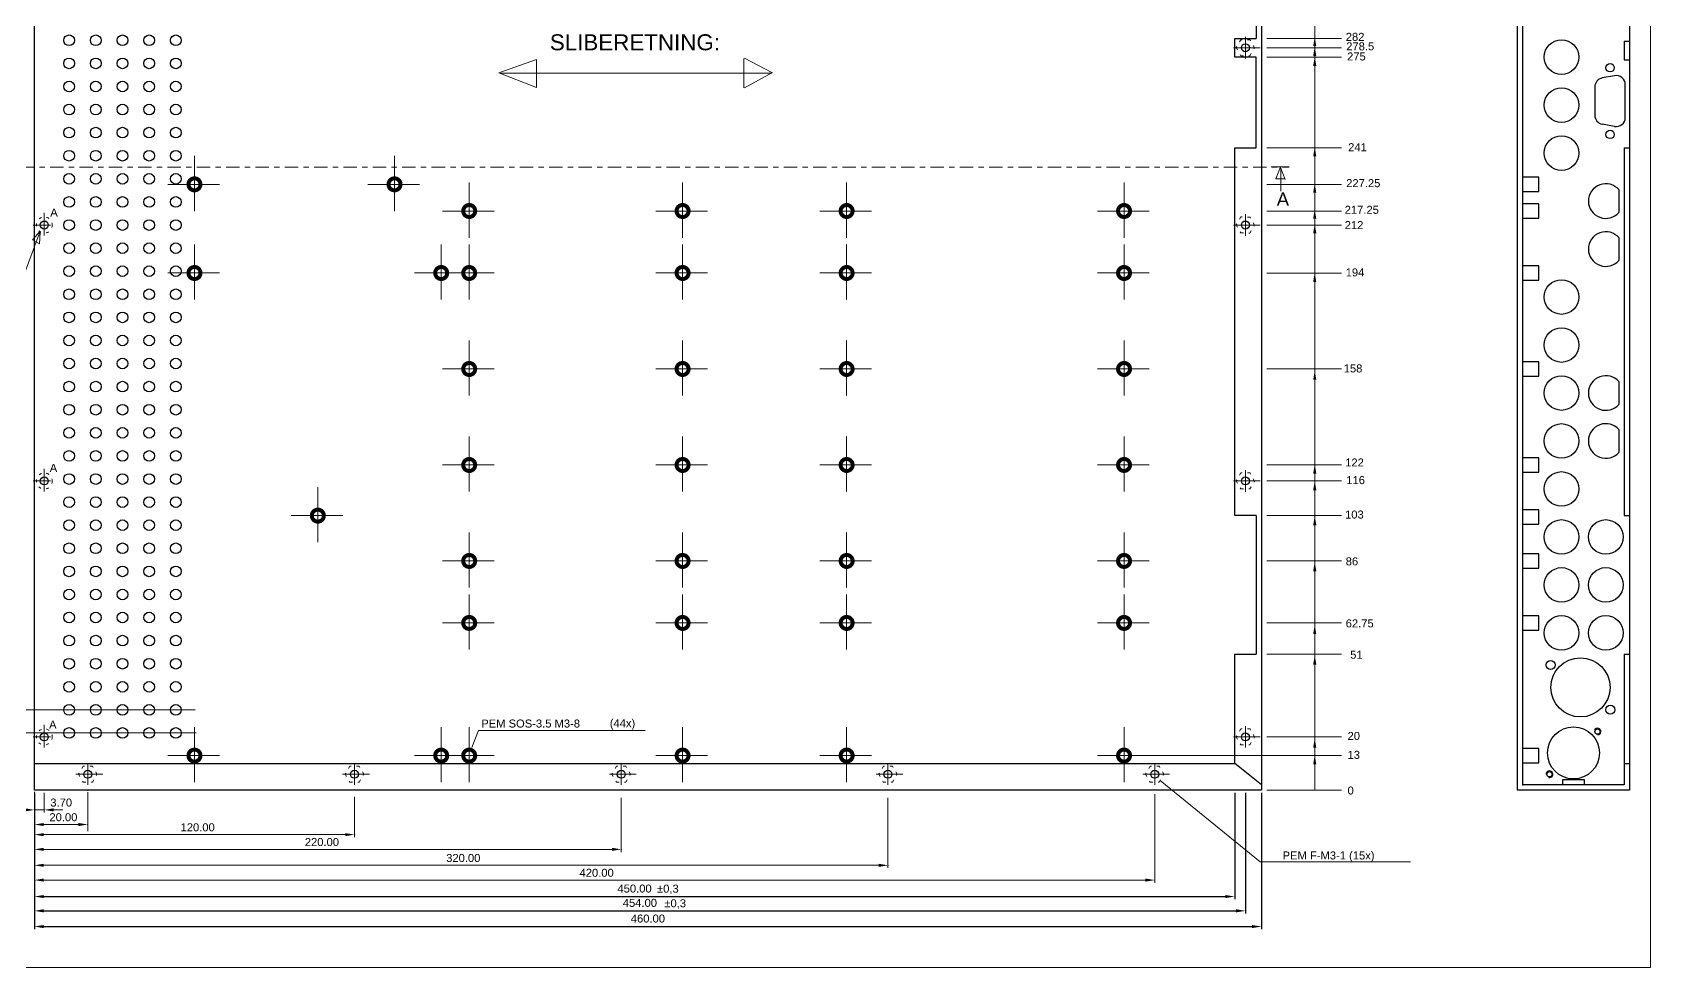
# Model space of a CAD drawing. Extents: x 20 to 965, y 10 to 705.
# Drawn here: x 358 to 965, y 10 to 361 of the extents above; entities that cross this region are included whole.
import ezdxf
from ezdxf.enums import TextEntityAlignment as Align

# ---------------------------------------------------------------- set-up
doc = ezdxf.new("R2010")
doc.units = 0
doc.header["$MEASUREMENT"] = 0
doc.linetypes.add('CENT', pattern=[11, 5, -2, 2, -2])
doc.linetypes.add('SKJUL1', pattern=[3, 1, -2])
doc.layers.get('0').update_dxf_attribs({"linetype": 'CONTINUOUS'})
doc.layers.get('DEFPOINTS').update_dxf_attribs({"linetype": 'CONTINUOUS'})
for name, color, linetype, lineweight in [('DIM', 1, 'CONTINUOUS', 13), ('EMNE', 3, 'CONTINUOUS', 30), ('HOVED', 7, 'CONTINUOUS', 20)]:
    doc.layers.add(name, color=color, linetype=linetype, lineweight=lineweight)
doc.styles.get("Standard").update_dxf_attribs({"font": ''})
doc.styles.get('STANDARD').set_extended_font_data('Arial')
doc.dimstyles.get("Standard").update_dxf_attribs({"dimtxt": 0.18, "dimasz": 0.18, "dimexe": 0.18, "dimexo": 0.0625, "dimgap": 0.09, "dimtad": 0, "dimtih": 1, "dimtoh": 1, "dimdec": 4, "dimzin": 0, "dimdsep": 46, "dimtxsty": 'STANDARD', "dimcen": 0.09, "dimadec": 0, "dimazin": 0, "dimtfac": 1, "dimtdec": 4, "dimtofl": 0, "dimtmove": 0, "dimatfit": 3, "dimfxl": 1, "dimtolj": 1, "dimtzin": 0, "dimarcsym": 0})

# ---------------------------------------------------------------- blocks, each defined once
blk = doc.blocks.new('*D44')
at = {"color": 0, "linetype": 'ByBlock'}
for p, q in [((355.07, 75.53), (355.07, 35.67)), ((805.07, 75.53), (805.07, 35.67)), ((358.57, 36.67), (801.57, 36.67))]:
    blk.add_line(p, q, dxfattribs=at)
for points in [[(358.57, 37.25), (358.57, 36.09), (355.07, 36.67)], [(801.57, 37.25), (801.57, 36.09), (805.07, 36.67)]]:
    blk.add_solid(points, dxfattribs=at)
at = {"layer": 'DEFPOINTS', "color": 0, "linetype": 'ByBlock'}
for p in [(355.07, 76.53), (805.07, 76.53), (805.07, 36.67)]:
    blk.add_point(p, dxfattribs=at)
at = {"color": 0, "linetype": 'ByBlock'}
blk.add_text('450.00', height=3, dxfattribs=at).set_placement((580.07, 39.67), align=Align.MIDDLE_CENTER)
blk = doc.blocks.new('*D45')
at = {"color": 0, "linetype": 'ByBlock'}
for p, q in [((355.07, 75.53), (355.07, 30.3)), ((809.07, 75.53), (809.07, 30.3)), ((358.57, 31.3), (805.57, 31.3))]:
    blk.add_line(p, q, dxfattribs=at)
for points in [[(358.57, 31.89), (358.57, 30.72), (355.07, 31.3)], [(805.57, 31.89), (805.57, 30.72), (809.07, 31.3)]]:
    blk.add_solid(points, dxfattribs=at)
at = {"layer": 'DEFPOINTS', "color": 0, "linetype": 'ByBlock'}
for p in [(355.07, 76.53), (809.07, 76.53), (809.07, 31.3)]:
    blk.add_point(p, dxfattribs=at)
at = {"color": 0, "linetype": 'ByBlock'}
blk.add_text('454.00', height=3, dxfattribs=at).set_placement((582.07, 34.3), align=Align.MIDDLE_CENTER)
blk = doc.blocks.new('*D46')
at = {"color": 0, "linetype": 'ByBlock'}
for p, q in [((355.07, 75.53), (355.07, 24.42)), ((815.07, 75.53), (815.07, 24.42)), ((358.57, 25.42), (811.57, 25.42))]:
    blk.add_line(p, q, dxfattribs=at)
for points in [[(358.57, 26), (358.57, 24.83), (355.07, 25.42)], [(811.57, 26), (811.57, 24.83), (815.07, 25.42)]]:
    blk.add_solid(points, dxfattribs=at)
at = {"layer": 'DEFPOINTS', "color": 0, "linetype": 'ByBlock'}
for p in [(355.07, 76.53), (815.07, 76.53), (815.07, 25.42)]:
    blk.add_point(p, dxfattribs=at)
at = {"color": 0, "linetype": 'ByBlock'}
blk.add_text('460.00', height=3, dxfattribs=at).set_placement((585.07, 28.42), align=Align.MIDDLE_CENTER)

msp = doc.modelspace()

# ---------------------------------------------------------------- linework, layer by layer
at = {"layer": 'DIM'}
for p, q in [((839.07412, 76.52671), (839.07412, 488.77671)), ((821.07412, 358.52671), (849.07412, 358.52671)), ((821.07412, 355.02671), (849.07412, 355.02671)), ((533.18412, 345.65667), (547.30412, 350.56667)), ((547.30412, 350.56667), (547.30412, 340.12667)), ((625.06412, 350.99667), (625.06412, 340.01667)), ((635.51412, 345.70667), (625.22412, 351.06667)), ((821.07412, 351.52671), (849.07412, 351.52671)), ((547.30412, 340.12667), (533.18412, 345.65667)), ((533.88412, 345.50667), (635.39412, 345.50667)), ((635.72412, 345.70667), (625.22412, 339.91667)), ((821.07412, 317.52671), (849.07412, 317.52671)), ((821.07412, 303.77671), (849.07412, 303.77671)), ((821.07412, 293.77671), (849.07412, 293.77671)), ((361.28412, 286.17671), (348.46412, 251.74671)), ((358.37412, 282.96671), (361.28412, 286.17671)), ((361.28412, 285.88671), (360.99412, 281.50671)), ((821.07412, 288.52671), (849.07412, 288.52671)), ((360.99412, 281.50671), (358.37412, 282.96671)), ((821.07412, 270.52671), (849.07412, 270.52671)), ((821.07412, 234.52671), (849.07412, 234.52671)), ((821.07412, 198.52671), (849.07412, 198.52671)), ((821.07412, 192.52671), (849.07412, 192.52671)), ((821.07412, 179.52671), (849.07412, 179.52671)), ((821.07412, 162.52671), (849.07412, 162.52671)), ((821.07412, 139.27671), (849.07412, 139.27671)), ((821.07412, 127.52671), (849.07412, 127.52671)), ((358.07412, 106.66671), (419.38412, 106.66671)), ((358.07412, 98.00671), (419.65412, 98.00671)), ((523.05352, 92.61061), (525.60151, 98.97819)), ((525.60151, 98.97819), (588.02735, 98.97819)), ((821.07412, 96.52671), (849.07412, 96.52671)), ((821.07412, 89.52671), (771.4608, 89.53092)), ((821.07412, 89.52671), (849.07412, 89.52671)), ((821.07412, 76.52671), (849.07412, 76.52671))]:
    msp.add_line(p, q, dxfattribs=at)
at = {"layer": 'DIM', "color": 1, "linetype": 'Continuous'}
for p, q in [((813.07596, 359.06306), (813.07596, 351.01305)), ((818.67397, 355.02781), (808.62072, 355.02781)), ((813.07596, 292.56306), (813.07596, 284.51305)), ((818.67397, 288.52781), (808.62072, 288.52781)), ((813.07596, 196.56306), (813.07596, 188.51305)), ((818.67397, 192.52781), (808.62072, 192.52781)), ((813.07596, 100.56306), (813.07596, 92.51305)), ((818.67397, 96.52781), (808.62072, 96.52781)), ((379.07596, 86.56306), (379.07596, 78.51305)), ((479.07596, 86.56306), (479.07596, 78.51305)), ((579.07596, 86.56306), (579.07596, 78.51305)), ((679.07596, 86.56306), (679.07596, 78.51305)), ((779.07596, 86.56306), (779.07596, 78.51305)), ((384.67397, 82.52781), (374.62072, 82.52781)), ((484.67397, 82.52781), (474.62072, 82.52781)), ((584.67397, 82.52781), (574.62072, 82.52781)), ((684.67397, 82.52781), (674.62072, 82.52781)), ((784.67397, 82.52781), (774.62072, 82.52781))]:
    msp.add_line(p, q, dxfattribs=at)
at = {"layer": 'DIM', "linetype": 'CENT'}
msp.add_line((321.00262, 310.26814), (829.43194, 310.26814), dxfattribs=at)
at = {"layer": 'DIM', "color": 1}
for p, q in [((419.07764, 293.78092), (419.07764, 314.42877)), ((494.07764, 293.78092), (494.07764, 314.42877)), ((409.06764, 303.78092), (428.4608, 303.78092)), ((484.06764, 303.78092), (503.4608, 303.78092)), ((522.07764, 283.78092), (522.07764, 304.42877)), ((602.07764, 283.78092), (602.07764, 304.42877)), ((663.57764, 283.78092), (663.57764, 304.42877)), ((767.57764, 283.78092), (767.57764, 304.42877)), ((512.06764, 293.78092), (531.4608, 293.78092)), ((592.06764, 293.78092), (611.4608, 293.78092)), ((653.56764, 293.78092), (672.9608, 293.78092)), ((757.56764, 293.78092), (776.9608, 293.78092)), ((419.07764, 260.53092), (419.07764, 281.17877)), ((511.57764, 260.53092), (511.57764, 281.17877)), ((522.07764, 260.53092), (522.07764, 281.17877)), ((602.07764, 260.53092), (602.07764, 281.17877)), ((663.57764, 260.53092), (663.57764, 281.17877)), ((767.57764, 260.53092), (767.57764, 281.17877)), ((409.06764, 270.53092), (428.4608, 270.53092)), ((501.56764, 270.53092), (520.9608, 270.53092)), ((512.06764, 270.53092), (531.4608, 270.53092)), ((592.06764, 270.53092), (611.4608, 270.53092)), ((653.56764, 270.53092), (672.9608, 270.53092)), ((757.56764, 270.53092), (776.9608, 270.53092)), ((522.07764, 224.53092), (522.07764, 245.17877)), ((602.07764, 224.53092), (602.07764, 245.17877)), ((663.57764, 224.53092), (663.57764, 245.17877)), ((767.57764, 224.53092), (767.57764, 245.17877)), ((512.06764, 234.53092), (531.4608, 234.53092)), ((592.06764, 234.53092), (611.4608, 234.53092)), ((653.56764, 234.53092), (672.9608, 234.53092)), ((757.56764, 234.53092), (776.9608, 234.53092)), ((522.07764, 188.53092), (522.07764, 209.17877)), ((602.07764, 188.53092), (602.07764, 209.17877)), ((663.57764, 188.53092), (663.57764, 209.17877)), ((767.57764, 188.53092), (767.57764, 209.17877)), ((512.06764, 198.53092), (531.4608, 198.53092)), ((592.06764, 198.53092), (611.4608, 198.53092)), ((653.56764, 198.53092), (672.9608, 198.53092)), ((757.56764, 198.53092), (776.9608, 198.53092)), ((465.32764, 169.53092), (465.32764, 190.17877)), ((455.31764, 179.53092), (474.7108, 179.53092)), ((522.07764, 152.53092), (522.07764, 173.17877)), ((602.07764, 152.53092), (602.07764, 173.17877)), ((663.57764, 152.53092), (663.57764, 173.17877)), ((767.57764, 152.53092), (767.57764, 173.17877)), ((512.06764, 162.53092), (531.4608, 162.53092)), ((592.06764, 162.53092), (611.4608, 162.53092)), ((653.56764, 162.53092), (672.9608, 162.53092)), ((757.56764, 162.53092), (776.9608, 162.53092)), ((522.07764, 129.28092), (522.07764, 149.92877)), ((602.07764, 129.28092), (602.07764, 149.92877)), ((663.57764, 129.28092), (663.57764, 149.92877)), ((767.57764, 129.28092), (767.57764, 149.92877)), ((512.06764, 139.28092), (531.4608, 139.28092)), ((592.06764, 139.28092), (611.4608, 139.28092)), ((653.56764, 139.28092), (672.9608, 139.28092)), ((757.56764, 139.28092), (776.9608, 139.28092)), ((419.07764, 79.53092), (419.07764, 100.17877)), ((511.57764, 79.53092), (511.57764, 100.17877)), ((522.07764, 79.53092), (522.07764, 100.17877)), ((602.07764, 79.53092), (602.07764, 100.17877)), ((663.57764, 79.53092), (663.57764, 100.17877)), ((767.57764, 79.53092), (767.57764, 100.17877)), ((409.06764, 89.53092), (428.4608, 89.53092)), ((501.56764, 89.53092), (520.9608, 89.53092)), ((512.06764, 89.53092), (531.4608, 89.53092)), ((592.06764, 89.53092), (611.4608, 89.53092)), ((653.56764, 89.53092), (672.9608, 89.53092)), ((757.56764, 89.53092), (776.9608, 89.53092))]:
    msp.add_line(p, q, dxfattribs=at)
at = {"layer": 'DIM', "linetype": 'Continuous'}
for p, q in [((822.68682, 310.30131), (829.4905, 310.30131)), ((826.23503, 310.30131), (824.46093, 305.81431)), ((826.23503, 310.06131), (828.00913, 305.57431)), ((826.36175, 309.84131), (826.36175, 301.21753)), ((824.46093, 305.81431), (828.00913, 305.81431)), ((362.77765, 293.06272), (362.77765, 284.56272)), ((358.57826, 288.52826), (365.07826, 288.52826)), ((362.77765, 197.06272), (362.77765, 188.56272)), ((358.57826, 192.52826), (365.07826, 192.52826)), ((362.77765, 101.06272), (362.77765, 92.56272)), ((358.57826, 96.52826), (365.07826, 96.52826)), ((781.10407, 80.17879), (818.62324, 49.63849)), ((818.62324, 49.63849), (874.94524, 49.63849))]:
    msp.add_line(p, q, dxfattribs=at)
at = {"layer": 'DIM', "color": 1, "linetype": 'ByBlock'}
for p, q in [((364.47412, 106.66671), (327.91562, 106.66671)), ((363.89412, 98.00671), (333.33562, 98.00671))]:
    msp.add_line(p, q, dxfattribs=at)
at = {"layer": 'DIM', "linetype": 'ByBlock'}
for p, q in [((359.07412, 75.88002), (359.07412, 61.24619)), ((359.07412, 75.52671), (359.07412, 68.16978)), ((359.07412, 75.52671), (359.07412, 67.09775)), ((362.77412, 75.52671), (362.77412, 68.16978)), ((379.07412, 75.81077), (379.07412, 61.17694)), ((479.07412, 74.10671), (479.07412, 58.88978)), ((579.07412, 73.66671), (579.07412, 53.35978)), ((679.07412, 73.66671), (679.07412, 47.37978)), ((779.07412, 75.00671), (779.07412, 41.83978)), ((362.77412, 69.16978), (359.07412, 69.16978)), ((366.27412, 69.16978), (369.77412, 69.16978)), ((362.57412, 63.67288), (375.57412, 63.67288)), ((362.57412, 59.88978), (475.57412, 59.88978)), ((362.57412, 54.35978), (575.57412, 54.35978)), ((362.57412, 48.37978), (675.57412, 48.37978)), ((362.57412, 42.83978), (775.57412, 42.83978))]:
    msp.add_line(p, q, dxfattribs=at)
at = {"layer": 'DIM', "color": 1, "linetype": 'SKJUL1'}
for points in [[(811.32461, 352.03774), (814.78868, 352.02232), (816.53407, 355.01458), (814.81539, 358.02226), (811.35132, 358.03768), (809.60593, 355.04542)], [(811.32461, 285.53774), (814.78868, 285.52232), (816.53407, 288.51458), (814.81539, 291.52226), (811.35132, 291.53768), (809.60593, 288.54542)], [(811.32461, 189.53774), (814.78868, 189.52232), (816.53407, 192.51458), (814.81539, 195.52226), (811.35132, 195.53768), (809.60593, 192.54542)], [(811.32461, 93.53774), (814.78868, 93.52232), (816.53407, 96.51458), (814.81539, 99.52226), (811.35132, 99.53768), (809.60593, 96.54542)], [(377.32461, 79.53774), (380.78868, 79.52232), (382.53407, 82.51458), (380.81539, 85.52226), (377.35132, 85.53768), (375.60593, 82.54542)], [(477.32461, 79.53774), (480.78868, 79.52232), (482.53407, 82.51458), (480.81539, 85.52226), (477.35132, 85.53768), (475.60593, 82.54542)], [(577.32461, 79.53774), (580.78868, 79.52232), (582.53407, 82.51458), (580.81539, 85.52226), (577.35132, 85.53768), (575.60593, 82.54542)], [(677.32461, 79.53774), (680.78868, 79.52232), (682.53407, 82.51458), (680.81539, 85.52226), (677.35132, 85.53768), (675.60593, 82.54542)], [(777.32461, 79.53774), (780.78868, 79.52232), (782.53407, 82.51458), (780.81539, 85.52226), (777.35132, 85.53768), (775.60593, 82.54542)]]:
    msp.add_lwpolyline(points, close=True, dxfattribs=at)
for centre in [(362.77765, 288.52826), (362.77765, 192.52826), (362.77765, 96.52826)]:
    msp.add_circle(centre, 3, dxfattribs=at)
at = {"layer": 'DIM', "linetype": 'ByBlock'}
for p in [(359.07412, 100.19671), (359.07412, 99.74671), (359.07412, 99.29671), (359.07412, 95.73671), (359.07412, 87.24671), (362.77412, 69.16978), (379.07412, 63.67288), (479.07412, 59.88978), (579.07412, 54.35978), (679.07412, 48.37978), (779.07412, 42.83978)]:
    msp.add_point(p, dxfattribs=at)
for points in [[(839.6555, 355.61141), (838.48883, 355.61141), (839.07217, 359.11141)], [(839.6555, 351.91008), (838.48883, 351.91008), (839.07217, 355.41008)], [(839.6555, 348.20874), (838.48883, 348.20874), (839.07217, 351.70874)], [(839.6555, 314.28634), (838.48883, 314.28634), (839.07217, 317.78634)], [(839.6555, 300.64984), (838.48883, 300.64984), (839.07217, 304.14984)], [(839.6555, 290.90948), (838.48883, 290.90948), (839.07217, 294.40948)], [(839.6555, 285.45488), (838.48883, 285.45488), (839.07217, 288.95488)], [(839.6555, 267.14301), (838.48883, 267.14301), (839.07217, 270.64301)], [(839.6555, 230.48584), (838.48883, 230.48584), (839.07217, 233.98584)], [(839.6555, 195.31879), (838.48883, 195.31879), (839.07217, 198.81879)], [(839.6555, 189.06025), (838.48883, 189.06025), (839.07217, 192.56025)], [(839.6555, 175.94711), (838.48883, 175.94711), (839.07217, 179.44711)], [(839.6555, 158.66161), (838.48883, 158.66161), (839.07217, 162.16161)], [(839.6555, 135.11757), (838.48883, 135.11757), (839.07217, 138.61757)], [(839.6555, 123.67414), (838.48883, 123.67414), (839.07217, 127.17414)], [(839.6555, 92.49988), (838.48883, 92.49988), (839.07217, 95.99988)], [(839.6555, 86.24134), (838.48883, 86.24134), (839.07217, 89.74134)], [(355.57412, 68.58645), (355.57412, 69.75311), (359.07412, 69.16978)], [(366.27412, 68.58645), (366.27412, 69.75311), (362.77412, 69.16978)], [(362.57412, 63.08955), (362.57412, 64.25622), (359.07412, 63.67288)], [(375.57412, 63.08955), (375.57412, 64.25622), (379.07412, 63.67288)], [(362.57412, 59.30645), (362.57412, 60.47311), (359.07412, 59.88978)], [(362.57412, 53.77645), (362.57412, 54.94311), (359.07412, 54.35978)], [(475.57412, 59.30645), (475.57412, 60.47311), (479.07412, 59.88978)], [(575.57412, 53.77645), (575.57412, 54.94311), (579.07412, 54.35978)], [(362.57412, 47.79645), (362.57412, 48.96311), (359.07412, 48.37978)], [(675.57412, 47.79645), (675.57412, 48.96311), (679.07412, 48.37978)], [(362.57412, 42.25645), (362.57412, 43.42311), (359.07412, 42.83978)], [(775.57412, 42.25645), (775.57412, 43.42311), (779.07412, 42.83978)]]:
    msp.add_solid(points, dxfattribs=at)
at = {"layer": 'EMNE'}
for p, q in [((359.07412, 76.52671), (359.07412, 500.52671)), ((819.07412, 500.52671), (819.07412, 76.52671)), ((915.07412, 76.52671), (915.07412, 500.52671)), ((917.07412, 78.52671), (917.07412, 498.52671)), ((957.07412, 500.52671), (957.07412, 76.52671)), ((817.07412, 437.52671), (817.07412, 358.52671)), ((809.07412, 351.52671), (809.07412, 358.52671)), ((809.07412, 358.52671), (817.07412, 358.52671)), ((955.07412, 357.52671), (957.07412, 357.52671)), ((955.07412, 357.52671), (955.07412, 350.52671)), ((817.07412, 351.52671), (809.07412, 351.52671)), ((817.07412, 350.52671), (817.07412, 351.52671)), ((817.07412, 317.52671), (817.07412, 350.52671)), ((955.07412, 350.52671), (957.07412, 350.52671)), ((944.07991, 340.33802), (944.07991, 329.6681)), ((951.46164, 344.53201), (946.86164, 343.68134)), ((955.47991, 328.84098), (955.47991, 341.18869)), ((951.47821, 325.49464), (946.87821, 326.32177)), ((809.07412, 179.52671), (809.07412, 317.52671)), ((809.07412, 317.52671), (817.07412, 317.52671)), ((955.07412, 317.52671), (957.07412, 317.52671)), ((955.07412, 317.52671), (955.07412, 179.52671)), ((923.07412, 306.47671), (917.07412, 306.47671)), ((923.07412, 301.07671), (923.07412, 306.47671)), ((917.07412, 301.07671), (923.07412, 301.07671)), ((953.14427, 293.3205), (953.14427, 301.72437)), ((923.07412, 296.47671), (917.07412, 296.47671)), ((923.07412, 291.07671), (923.07412, 296.47671)), ((917.07412, 291.07671), (923.07412, 291.07671)), ((953.14427, 275.3205), (953.14427, 283.72437)), ((923.07412, 273.22671), (917.07412, 273.22671)), ((923.07412, 267.82671), (923.07412, 273.22671)), ((917.07412, 267.82671), (923.07412, 267.82671)), ((923.07412, 237.22671), (917.07412, 237.22671)), ((923.07412, 231.82671), (923.07412, 237.22671)), ((917.07412, 231.82671), (923.07412, 231.82671)), ((953.14427, 221.3205), (953.14427, 229.72437)), ((953.14427, 203.3205), (953.14427, 211.72437)), ((923.07412, 201.22671), (917.07412, 201.22671)), ((923.07412, 195.82671), (923.07412, 201.22671)), ((917.07412, 195.82671), (923.07412, 195.82671)), ((817.07412, 179.52671), (809.07412, 179.52671)), ((817.07412, 179.52671), (817.07412, 127.52671)), ((923.07412, 181.72671), (917.07412, 181.72671)), ((917.07412, 176.32671), (923.07412, 176.32671)), ((923.07412, 176.32671), (923.07412, 181.72671)), ((955.07412, 179.52671), (957.07412, 179.52671)), ((923.07412, 165.22671), (917.07412, 165.22671)), ((923.07412, 159.82671), (923.07412, 165.22671)), ((917.07412, 159.82671), (923.07412, 159.82671)), ((923.07412, 141.97671), (917.07412, 141.97671)), ((923.07412, 136.57671), (923.07412, 141.97671)), ((917.07412, 136.57671), (923.07412, 136.57671)), ((809.07412, 86.52671), (809.07412, 127.52671)), ((809.07412, 127.52671), (817.07412, 127.52671)), ((955.07412, 127.52671), (957.07412, 127.52671)), ((955.07412, 127.52671), (955.07412, 78.52671)), ((923.07412, 92.22671), (917.07412, 92.22671)), ((923.07412, 86.82671), (923.07412, 92.22671)), ((359.07412, 86.52671), (809.07412, 86.52671)), ((819.07412, 78.52671), (809.07412, 86.52671)), ((917.07412, 86.82671), (923.07412, 86.82671)), ((955.07412, 86.52671), (957.07412, 86.52671)), ((932.07412, 78.52671), (932.07412, 80.52671)), ((932.07412, 80.52671), (940.07412, 80.52671)), ((940.07412, 80.52671), (940.07412, 78.52671)), ((819.07412, 76.52671), (359.07412, 76.52671)), ((957.07412, 76.52671), (915.07412, 76.52671)), ((955.07412, 78.52671), (917.07412, 78.52671))]:
    msp.add_line(p, q, dxfattribs=at)
at = {"layer": 'EMNE', "const_width": 1.5}
for points in [[(416.82764, 303.78092, 1), (421.32764, 303.78092, 1)], [(491.82764, 303.78092, 1), (496.32764, 303.78092, 1)], [(519.82764, 293.78092, 1), (524.32764, 293.78092, 1)], [(599.82764, 293.78092, 1), (604.32764, 293.78092, 1)], [(661.32764, 293.78092, 1), (665.82764, 293.78092, 1)], [(765.32764, 293.78092, 1), (769.82764, 293.78092, 1)], [(416.82764, 270.53092, 1), (421.32764, 270.53092, 1)], [(509.32764, 270.53092, 1), (513.82764, 270.53092, 1)], [(519.82764, 270.53092, 1), (524.32764, 270.53092, 1)], [(599.82764, 270.53092, 1), (604.32764, 270.53092, 1)], [(661.32764, 270.53092, 1), (665.82764, 270.53092, 1)], [(765.32764, 270.53092, 1), (769.82764, 270.53092, 1)], [(519.82764, 234.53092, 1), (524.32764, 234.53092, 1)], [(599.82764, 234.53092, 1), (604.32764, 234.53092, 1)], [(661.32764, 234.53092, 1), (665.82764, 234.53092, 1)], [(765.32764, 234.53092, 1), (769.82764, 234.53092, 1)], [(519.82764, 198.53092, 1), (524.32764, 198.53092, 1)], [(599.82764, 198.53092, 1), (604.32764, 198.53092, 1)], [(661.32764, 198.53092, 1), (665.82764, 198.53092, 1)], [(765.32764, 198.53092, 1), (769.82764, 198.53092, 1)], [(463.07764, 179.53092, 1), (467.57764, 179.53092, 1)], [(519.82764, 162.53092, 1), (524.32764, 162.53092, 1)], [(599.82764, 162.53092, 1), (604.32764, 162.53092, 1)], [(661.32764, 162.53092, 1), (665.82764, 162.53092, 1)], [(765.32764, 162.53092, 1), (769.82764, 162.53092, 1)], [(519.82764, 139.28092, 1), (524.32764, 139.28092, 1)], [(599.82764, 139.28092, 1), (604.32764, 139.28092, 1)], [(661.32764, 139.28092, 1), (665.82764, 139.28092, 1)], [(765.32764, 139.28092, 1), (769.82764, 139.28092, 1)], [(416.82764, 89.53092, 1), (421.32764, 89.53092, 1)], [(509.32764, 89.53092, 1), (513.82764, 89.53092, 1)], [(519.82764, 89.53092, 1), (524.32764, 89.53092, 1)], [(599.82764, 89.53092, 1), (604.32764, 89.53092, 1)], [(661.32764, 89.53092, 1), (665.82764, 89.53092, 1)], [(765.32764, 89.53092, 1), (769.82764, 89.53092, 1)]]:
    msp.add_lwpolyline(points, format="xyb", close=True, dxfattribs=at)
at = {"layer": 'EMNE', "linetype": 'Continuous'}
for centre, radius in [((372.07412, 357.80671), 2), ((382.07412, 357.80671), 2), ((392.07412, 357.80671), 2), ((402.07412, 357.80671), 2), ((412.07412, 357.80671), 2), ((931.58506, 351.52244), 6.5), ((813.07, 355.03), 1.5), ((372.07412, 349.14671), 2), ((382.07412, 349.14671), 2), ((392.07412, 349.14671), 2), ((402.07412, 349.14671), 2), ((412.07412, 349.14671), 2), ((372.07412, 340.48671), 2), ((382.07412, 340.48671), 2), ((392.07412, 340.48671), 2), ((402.07412, 340.48671), 2), ((412.07412, 340.48671), 2), ((931.58506, 333.52244), 6.5), ((372.07412, 331.82671), 2), ((382.07412, 331.82671), 2), ((392.07412, 331.82671), 2), ((402.07412, 331.82671), 2), ((412.07412, 331.82671), 2), ((372.07412, 323.16671), 2), ((382.07412, 323.16671), 2), ((392.07412, 323.16671), 2), ((402.07412, 323.16671), 2), ((412.07412, 323.16671), 2), ((931.58506, 315.52244), 6.5), ((372.07412, 314.50671), 2), ((382.07412, 314.50671), 2), ((392.07412, 314.50671), 2), ((402.07412, 314.50671), 2), ((412.07412, 314.50671), 2), ((372.07412, 305.84671), 2), ((382.07412, 305.84671), 2), ((392.07412, 305.84671), 2), ((402.07412, 305.84671), 2), ((412.07412, 305.84671), 2), ((372.07412, 297.18671), 2), ((382.07412, 297.18671), 2), ((392.07412, 297.18671), 2), ((402.07412, 297.18671), 2), ((412.07412, 297.18671), 2), ((362.77765, 288.52826), 1.5), ((372.07412, 288.52671), 2), ((382.07412, 288.52671), 2), ((392.07412, 288.52671), 2), ((402.07412, 288.52671), 2), ((412.07412, 288.52671), 2), ((813.07, 288.53), 1.5), ((372.07412, 279.86671), 2), ((382.07412, 279.86671), 2), ((392.07412, 279.86671), 2), ((402.07412, 279.86671), 2), ((412.07412, 279.86671), 2), ((372.07412, 271.20671), 2), ((382.07412, 271.20671), 2), ((392.07412, 271.20671), 2), ((402.07412, 271.20671), 2), ((412.07412, 271.20671), 2), ((931.58506, 261.52244), 6.5), ((372.07412, 262.54671), 2), ((382.07412, 262.54671), 2), ((392.07412, 262.54671), 2), ((402.07412, 262.54671), 2), ((412.07412, 262.54671), 2), ((372.07412, 253.88671), 2), ((382.07412, 253.88671), 2), ((392.07412, 253.88671), 2), ((402.07412, 253.88671), 2), ((412.07412, 253.88671), 2), ((931.58506, 243.52244), 6.5), ((372.07412, 245.22671), 2), ((382.07412, 245.22671), 2), ((392.07412, 245.22671), 2), ((402.07412, 245.22671), 2), ((412.07412, 245.22671), 2), ((372.07412, 236.56671), 2), ((382.07412, 236.56671), 2), ((392.07412, 236.56671), 2), ((402.07412, 236.56671), 2), ((412.07412, 236.56671), 2), ((931.58506, 225.52244), 6.5), ((372.07412, 227.90671), 2), ((382.07412, 227.90671), 2), ((392.07412, 227.90671), 2), ((402.07412, 227.90671), 2), ((412.07412, 227.90671), 2), ((372.07412, 219.24671), 2), ((382.07412, 219.24671), 2), ((392.07412, 219.24671), 2), ((402.07412, 219.24671), 2), ((412.07412, 219.24671), 2), ((372.07412, 210.58671), 2), ((382.07412, 210.58671), 2), ((392.07412, 210.58671), 2), ((402.07412, 210.58671), 2), ((412.07412, 210.58671), 2), ((931.58506, 207.52244), 6.5), ((372.07412, 201.92671), 2), ((382.07412, 201.92671), 2), ((392.07412, 201.92671), 2), ((402.07412, 201.92671), 2), ((412.07412, 201.92671), 2), ((372.07412, 193.26671), 2), ((382.07412, 193.26671), 2), ((392.07412, 193.26671), 2), ((402.07412, 193.26671), 2), ((412.07412, 193.26671), 2), ((931.58506, 189.52244), 6.5), ((362.77765, 192.52826), 1.5), ((813.07, 192.53), 1.5), ((372.07412, 184.60671), 2), ((382.07412, 184.60671), 2), ((392.07412, 184.60671), 2), ((402.07412, 184.60671), 2), ((412.07412, 184.60671), 2), ((372.07412, 175.94671), 2), ((382.07412, 175.94671), 2), ((392.07412, 175.94671), 2), ((402.07412, 175.94671), 2), ((412.07412, 175.94671), 2), ((931.58506, 171.52244), 6.5), ((948.18506, 171.52244), 6.5), ((372.07412, 167.28671), 2), ((382.07412, 167.28671), 2), ((392.07412, 167.28671), 2), ((402.07412, 167.28671), 2), ((412.07412, 167.28671), 2), ((372.07412, 158.62671), 2), ((382.07412, 158.62671), 2), ((392.07412, 158.62671), 2), ((402.07412, 158.62671), 2), ((412.07412, 158.62671), 2), ((931.58506, 153.52244), 6.5), ((948.18506, 153.52244), 6.5), ((372.07412, 149.96671), 2), ((382.07412, 149.96671), 2), ((392.07412, 149.96671), 2), ((402.07412, 149.96671), 2), ((412.07412, 149.96671), 2), ((372.07412, 141.30671), 2), ((382.07412, 141.30671), 2), ((392.07412, 141.30671), 2), ((402.07412, 141.30671), 2), ((412.07412, 141.30671), 2), ((931.58506, 135.52244), 6.5), ((948.18506, 135.52244), 6.5), ((372.07412, 132.64671), 2), ((382.07412, 132.64671), 2), ((392.07412, 132.64671), 2), ((402.07412, 132.64671), 2), ((412.07412, 132.64671), 2), ((372.07412, 123.98671), 2), ((382.07412, 123.98671), 2), ((392.07412, 123.98671), 2), ((402.07412, 123.98671), 2), ((412.07412, 123.98671), 2), ((372.07412, 115.32671), 2), ((382.07412, 115.32671), 2), ((392.07412, 115.32671), 2), ((402.07412, 115.32671), 2), ((412.07412, 115.32671), 2), ((372.07412, 106.66671), 2), ((382.07412, 106.66671), 2), ((392.07412, 106.66671), 2), ((402.07412, 106.66671), 2), ((412.07412, 106.66671), 2), ((362.77765, 96.52826), 1.5), ((372.07412, 98.00671), 2), ((382.07412, 98.00671), 2), ((392.07412, 98.00671), 2), ((402.07412, 98.00671), 2), ((412.07412, 98.00671), 2), ((813.07, 96.53), 1.5), ((379.07, 82.53), 1.5), ((479.07, 82.53), 1.5), ((579.07, 82.53), 1.5), ((679.07, 82.53), 1.5), ((779.07, 82.53), 1.5)]:
    msp.add_circle(centre, radius, dxfattribs=at)
at = {"layer": 'EMNE'}
for centre, radius in [((949.77991, 347.5251), 1.6), ((949.77991, 322.5251), 1.6), ((927.48047, 123.53), 1.7), ((938.68047, 115.13), 11.1), ((949.88047, 106.73), 1.7), ((936.08047, 90.53), 9.75), ((945.08047, 98.53), 1), ((927.08047, 82.53), 1)]:
    msp.add_circle(centre, radius, dxfattribs=at)
for centre, radius, start, end in [((947.47991, 340.33802), 3.4, 100.47725059, 180), ((952.07991, 341.18869), 3.4, 0, 100.47725059), ((947.47991, 329.6681), 3.4, 180, 259.80659166), ((952.07991, 328.84098), 3.4, 259.80659166, 0), ((945.08047, 98.53), 1.25, 275.71063561, 150.70118125), ((927.08047, 82.53), 1.25, 259.29249505, 178.91559032)]:
    msp.add_arc(centre, radius, start, end, dxfattribs=at)
at = {"layer": 'EMNE', "linetype": 'Continuous'}
for centre in [(948.18506, 297.52244), (948.18506, 279.52244), (948.18506, 225.52244), (948.18506, 207.52244)]:
    msp.add_arc(centre, 6.5, 40.27457447, 319.72542553, dxfattribs=at)
at = {"layer": 'EMNE', "color": 0, "linetype": 'ByBlock'}
for p in [(359.07412, 96.51826), (359.07412, 86.52671), (379.07412, 76.52671), (917.07765, 78.52671), (917.07765, 78.52671), (917.07765, 78.52671), (917.07765, 78.52671)]:
    msp.add_point(p, dxfattribs=at)
at = {"layer": 'HOVED'}
for p in [(965, 705), (20, 10)]:
    msp.add_line(p, (965, 10), dxfattribs=at)

# ---------------------------------------------------------------- texts
at = {"layer": 'DIM'}
for s, height, p in [('SLIBERETNING:', 6, (552.30412, 354.05667)), ('282', 3, (850.71404, 357.60094)), ('278.5', 3, (850.8744, 354.04361)), ('275', 3, (851.19511, 350.24583)), ('241', 3, (851.5989, 316.21559)), ('227.25', 3, (850.8601, 302.72258)), ('A', 3, (365.01726, 291.71666)), ('217.25', 3, (850.30599, 292.73755)), ('212', 3, (850.30599, 286.99903)), ('194', 3, (850.67539, 269.25951)), ('158', 3, (849.93659, 233.24157)), ('122', 3, (850.49069, 197.96214)), ('A', 3, (364.82289, 195.92475)), ('116', 3, (850.91245, 191.34844)), ('103', 3, (850.44706, 178.43985)), ('86', 3, (850.67976, 160.87916)), ('62.75', 3, (850.67976, 137.62064)), ('51', 3, (852.36519, 125.86991)), ('(44x)', 3, (574.78164, 100.19088)), ('A', 3, (364.57349, 99.63658)), ('PEM SOS-3.5 M3-8', 3, (526.59957, 100.05517)), ('20', 3, (851.37784, 95.40376)), ('13', 3, (851.37784, 88.31031)), ('0', 3, (851.37784, 74.93651)), ('PEM F-M3-1 (15x)', 3, (827.02497, 50.57687)), ('±0,3', 3, (592.49694, 38.12913)), ('±0,3', 3, (595.24127, 32.64255))]:
    msp.add_text(s, height=height, dxfattribs=at).set_placement(p)
at = {"layer": 'DIM', "linetype": 'Continuous'}
msp.add_text('A', height=5, dxfattribs=at).set_placement((824.80805, 295.72583))
at = {"layer": 'DIM', "linetype": 'ByBlock'}
for s, p in [('3.70', (365.0326, 70.41978)), ('20.00', (364.69912, 64.92288)), ('120.00', (413.86579, 61.13978)), ('220.00', (460.44912, 55.60978)), ('320.00', (513.44912, 49.62978)), ('420.00', (563.44912, 44.08978))]:
    msp.add_text(s, height=3, dxfattribs=at).set_placement(p)

# ---------------------------------------------------------------- dimensions: what is measured, and where the dimension line sits
at = {"layer": 'DIM'}
for base, p2, picture, middle in [((809.07412, 36.67005), (809.07412, 76.52671), '*D44', (584.07412, 39.67005)), ((813.07412, 31.30331), (813.07412, 76.52671), '*D45', (586.07412, 34.30331)), ((819.07412, 25.41721), (819.07412, 76.52671), '*D46', (589.07412, 28.41721))]:
    dim = msp.add_linear_dim(base=base, p1=(359.07412, 76.52671), p2=p2, dimstyle='Standard', dxfattribs=at)
    dim.commit()
    dim.dimension.update_dxf_attribs({"geometry": picture, "text_midpoint": middle, "insert": (4, 0)})

doc.saveas('drawing.dxf')
